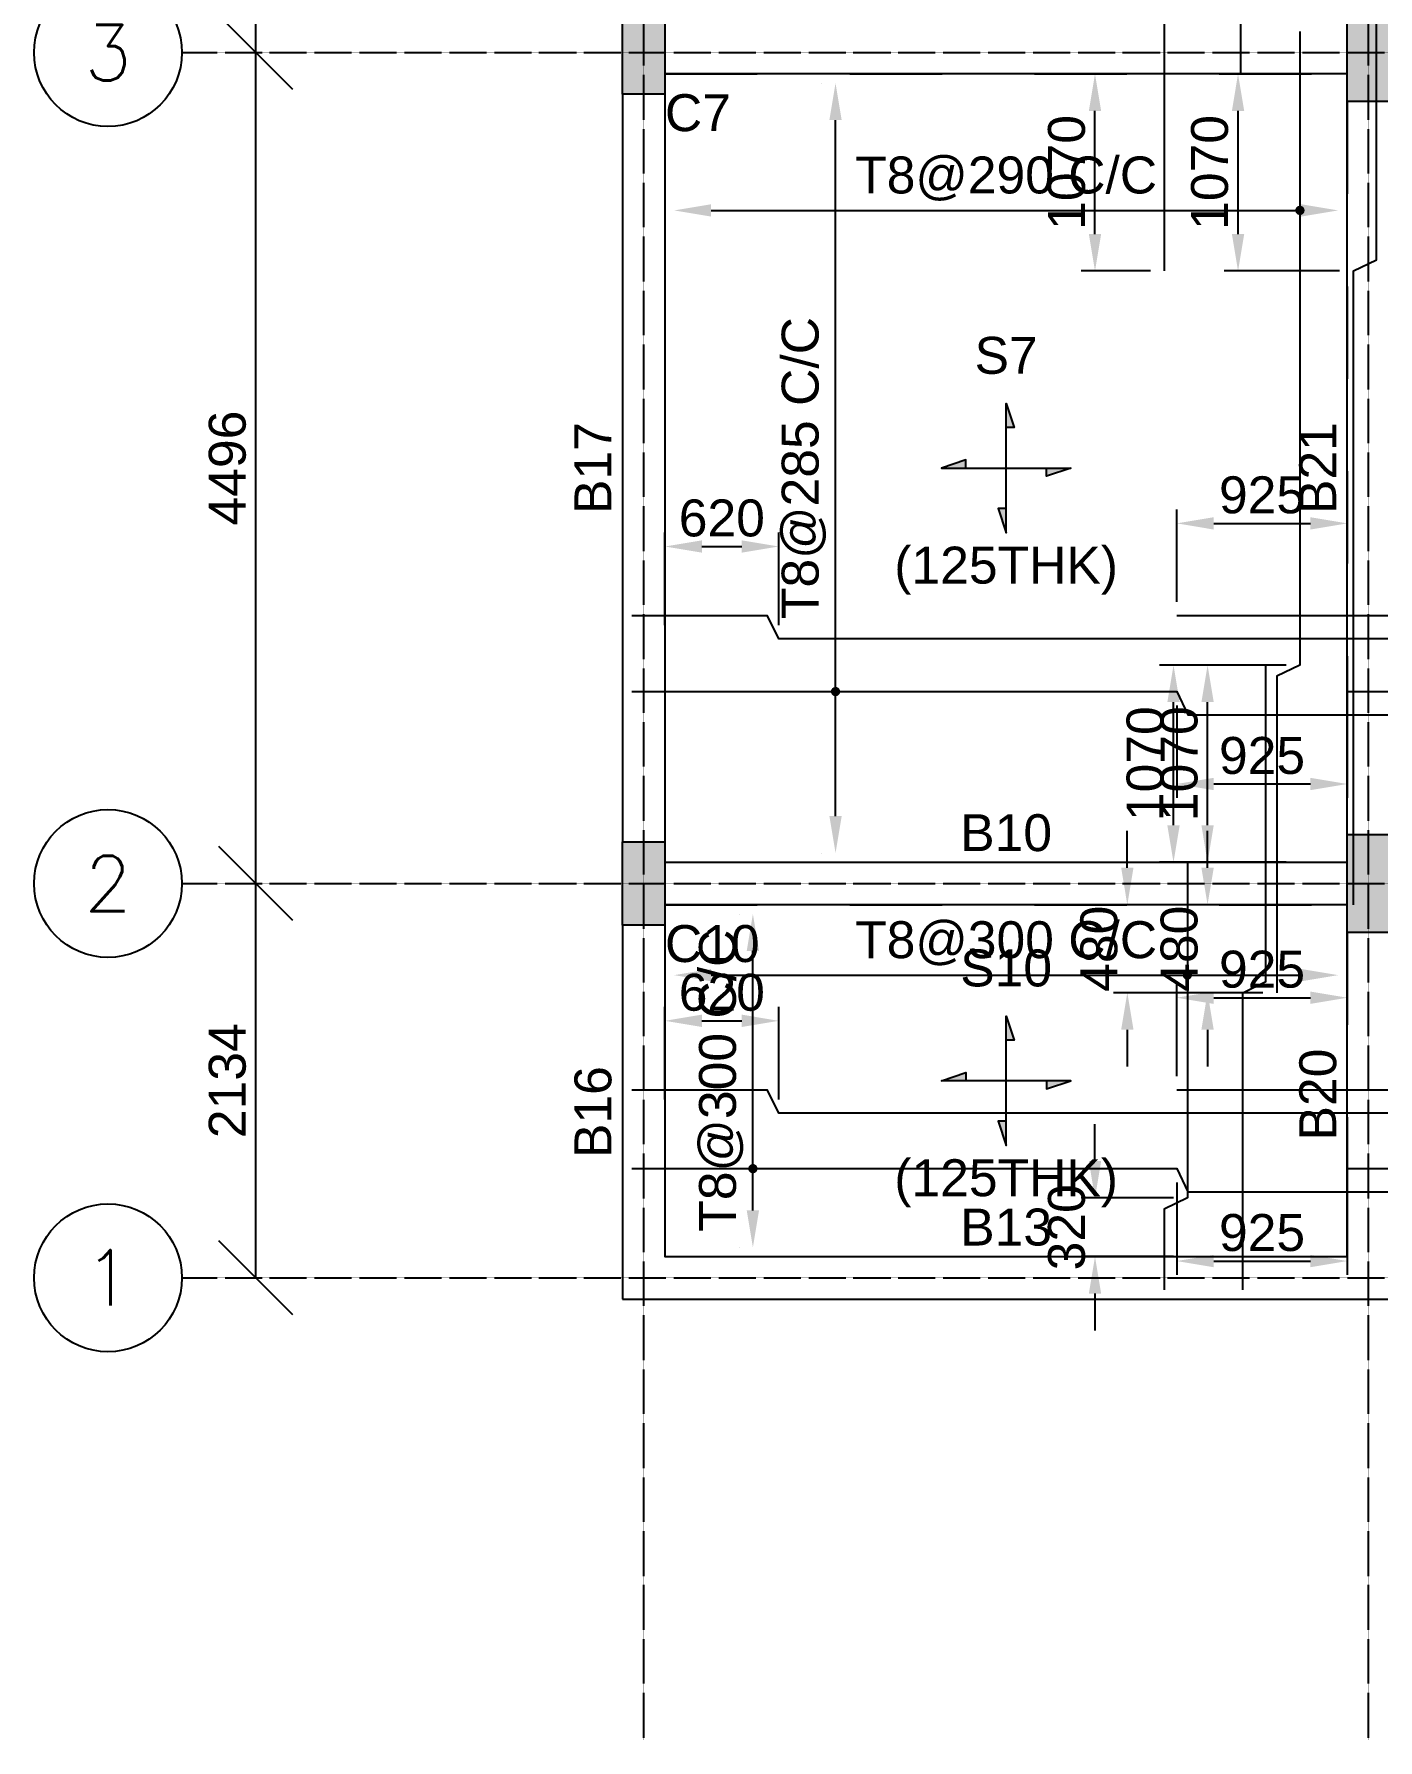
# Model space of a CAD drawing. Header units: inches. Extents: x -816171 to 9366335, y -450961 to 689132.
# Drawn here: x 7818320 to 7825594, y 257943 to 267173 of the extents above; entities that cross this region are included whole.
import ezdxf
from ezdxf.enums import TextEntityAlignment as Align

# ---------------------------------------------------------------- set-up
doc = ezdxf.new("R2010")
doc.units = ezdxf.units.IN
doc.header["$MEASUREMENT"] = 0
doc.linetypes.add('SCCenter', pattern=[1.2, 0.5, -0.3, 0.1, -0.3])
doc.linetypes.add('SCHidden', pattern=[1000, 500, -500])
for name, color, linetype in [('BarLabels', 31, 'Continuous'), ('Beam', 3, 'Continuous'), ('Beam Nos', 7, 'Continuous'), ('Column', 2, 'Continuous'), ('Column Nos', 7, 'Continuous'), ('Dimension', 31, 'Continuous'), ('Grid Line', 8, 'Continuous'), ('Plan Reinforcement', 4, 'Continuous'), ('Slab', 251, 'Continuous'), ('Slab Nos', 7, 'Continuous')]:
    doc.layers.add(name, color=color, linetype=linetype)
doc.styles.add('SC-BBS1', font='SansSerif')
doc.styles.add('SC-BBS2', font='SansSerif')
doc.styles.get("Standard").update_dxf_attribs({"font": 'txt.shx'})
doc.dimstyles.new('SCDim', dxfattribs={"dimtxt": 200, "dimasz": 200, "dimexe": 75, "dimexo": 75, "dimgap": 50, "dimtad": 1, "dimtoh": 1, "dimdec": 0, "dimzin": 0, "dimdsep": 46, "dimtxsty": 'SC-BBS2', "dimcen": 0.09, "dimclrd": 8, "dimclre": 8, "dimclrt": 31, "dimadec": 0, "dimazin": 0, "dimtfac": 1, "dimtdec": 0, "dimtix": 1, "dimtofl": 0, "dimtmove": 0, "dimatfit": 3, "dimfxl": 1, "dimtolj": 1, "dimtzin": 0, "dimarcsym": 0})
doc.dimstyles.new('SCGridlineDim', dxfattribs={"dimtxt": 200, "dimasz": 0.18, "dimexe": 75, "dimexo": 75, "dimgap": 50, "dimtad": 1, "dimtoh": 1, "dimdec": 0, "dimzin": 0, "dimdsep": 46, "dimtxsty": 'SC-BBS2', "dimtsz": 200, "dimcen": 0.09, "dimclrd": 8, "dimclre": 8, "dimclrt": 31, "dimadec": 0, "dimazin": 0, "dimtfac": 1, "dimtdec": 0, "dimtix": 1, "dimtofl": 0, "dimtmove": 0, "dimatfit": 3, "dimfxl": 1, "dimtolj": 1, "dimtzin": 0, "dimarcsym": 0})

# ---------------------------------------------------------------- blocks, each defined once
blk = doc.blocks.new('*D2854')
at = {"layer": 'DEFPOINTS', "color": 0, "transparency": 16777216}
for p in [(7824063, 266958.2), (7824438, 266958.2), (7824438, 265891.7)]:
    blk.add_point(p, dxfattribs=at)
at = {"layer": 'Dimension', "color": 8, "lineweight": -2, "transparency": 16777216}
for p, q in [((7824363, 266958.2), (7823988, 266958.2)), ((7824063, 266091.7), (7824063, 266758.2)), ((7824363, 265891.7), (7823988, 265891.7))]:
    blk.add_line(p, q, dxfattribs=at)
at = {"layer": 'Dimension', "color": 8, "transparency": 16777216}
for points in [[(7824029.7, 266758.2), (7824096.4, 266758.2), (7824063, 266958.2)], [(7824029.7, 266091.7), (7824096.4, 266091.7), (7824063, 265891.7)]]:
    blk.add_solid(points, dxfattribs=at)
at = {"layer": 'Dimension', "color": 31, "transparency": 16777216, "insert": (7823910, 266425), "char_height": 200, "attachment_point": 5, "rotation": 90, "style": 'SC-BBS2'}
blk.add_mtext('\\A1;1070', dxfattribs=at)
blk = doc.blocks.new('*D2908')
at = {"layer": 'DEFPOINTS', "color": 0, "transparency": 16777216}
for p in [(7824672.4, 263758.7), (7825172.4, 263758.7), (7825172.4, 262692.2)]:
    blk.add_point(p, dxfattribs=at)
at = {"layer": 'Dimension', "color": 8, "lineweight": -2, "transparency": 16777216}
for p, q in [((7825097.4, 263758.7), (7824597.4, 263758.7)), ((7824672.4, 262892.2), (7824672.4, 263558.7)), ((7825097.4, 262692.2), (7824597.4, 262692.2))]:
    blk.add_line(p, q, dxfattribs=at)
at = {"layer": 'Dimension', "color": 8, "transparency": 16777216}
for points in [[(7824639.1, 263558.7), (7824705.8, 263558.7), (7824672.4, 263758.7)], [(7824639.1, 262892.2), (7824705.8, 262892.2), (7824672.4, 262692.2)]]:
    blk.add_solid(points, dxfattribs=at)
at = {"layer": 'Dimension', "color": 31, "transparency": 16777216, "insert": (7824519.4, 263225.5), "char_height": 200, "attachment_point": 5, "rotation": 90, "style": 'SC-BBS2'}
blk.add_mtext('\\A1;1070', dxfattribs=at)
blk = doc.blocks.new('*D2909')
at = {"layer": 'DEFPOINTS', "color": 0, "transparency": 16777216}
for p in [(7824672.4, 262462.2), (7825047.4, 262462.2), (7825047.4, 261986.2)]:
    blk.add_point(p, dxfattribs=at)
at = {"layer": 'Dimension', "color": 8, "lineweight": -2, "transparency": 16777216}
for p, q in [((7824672.4, 262662.2), (7824672.4, 262862.2)), ((7824972.4, 262462.2), (7824597.4, 262462.2)), ((7824972.4, 261986.2), (7824597.4, 261986.2)), ((7824672.4, 261786.2), (7824672.4, 261586.2))]:
    blk.add_line(p, q, dxfattribs=at)
at = {"layer": 'Dimension', "color": 8, "transparency": 16777216}
for points in [[(7824639.1, 262662.2), (7824705.8, 262662.2), (7824672.4, 262462.2)], [(7824639.1, 261786.2), (7824705.8, 261786.2), (7824672.4, 261986.2)]]:
    blk.add_solid(points, dxfattribs=at)
at = {"layer": 'Dimension', "color": 31, "transparency": 16777216, "insert": (7824519.4, 262224.2), "char_height": 200, "attachment_point": 5, "rotation": 90, "style": 'SC-BBS2'}
blk.add_mtext('\\A1;480', dxfattribs=at)
blk = doc.blocks.new('*D2910')
at = {"layer": 'BarLabels', "color": 8, "lineweight": -2, "transparency": 16777216}
blk.add_line((7821985, 266219.4), (7825179, 266219.4), dxfattribs=at)
at = {"layer": 'BarLabels', "color": 8, "transparency": 16777216}
for points in [[(7821985, 266252.8), (7821985, 266186.1), (7821785, 266219.4)], [(7825179, 266252.8), (7825179, 266186.1), (7825379, 266219.4)]]:
    blk.add_solid(points, dxfattribs=at)
at = {"layer": 'DEFPOINTS', "color": 0, "transparency": 16777216}
for p in [(7821785, 266219.4), (7825379, 266219.4), (7825379, 266219.4)]:
    blk.add_point(p, dxfattribs=at)
at = {"layer": 'BarLabels', "color": 31, "transparency": 16777216, "insert": (7823582, 266391), "char_height": 200, "attachment_point": 5, "style": 'SC-BBS2'}
blk.add_mtext('\\A1;T8@290 C/C', dxfattribs=at)
blk = doc.blocks.new('*D2911')
at = {"layer": 'DEFPOINTS', "color": 0, "transparency": 16777216}
for p in [(7824837.4, 266958.2), (7825462.4, 266958.2), (7825462.4, 265891.7)]:
    blk.add_point(p, dxfattribs=at)
at = {"layer": 'Dimension', "color": 8, "lineweight": -2, "transparency": 16777216}
for p, q in [((7825387.4, 266958.2), (7824762.4, 266958.2)), ((7824837.4, 266091.7), (7824837.4, 266758.2)), ((7825387.4, 265891.7), (7824762.4, 265891.7))]:
    blk.add_line(p, q, dxfattribs=at)
at = {"layer": 'Dimension', "color": 8, "transparency": 16777216}
for points in [[(7824804.1, 266758.2), (7824870.8, 266758.2), (7824837.4, 266958.2)], [(7824804.1, 266091.7), (7824870.8, 266091.7), (7824837.4, 265891.7)]]:
    blk.add_solid(points, dxfattribs=at)
at = {"layer": 'Dimension', "color": 31, "transparency": 16777216, "insert": (7824684.4, 266425), "char_height": 200, "attachment_point": 5, "rotation": 90, "style": 'SC-BBS2'}
blk.add_mtext('\\A1;1070', dxfattribs=at)
blk = doc.blocks.new('*D2913')
at = {"layer": 'BarLabels', "color": 8, "lineweight": -2, "transparency": 16777216}
blk.add_line((7821985, 266219.4), (7825179, 266219.4), dxfattribs=at)
at = {"layer": 'BarLabels', "color": 8, "transparency": 16777216}
for points in [[(7821985, 266252.8), (7821985, 266186.1), (7821785, 266219.4)], [(7825179, 266252.8), (7825179, 266186.1), (7825379, 266219.4)]]:
    blk.add_solid(points, dxfattribs=at)
at = {"layer": 'DEFPOINTS', "color": 0, "transparency": 16777216}
for p in [(7821785, 266219.4), (7825379, 266219.4), (7825379, 266219.4)]:
    blk.add_point(p, dxfattribs=at)
at = {"layer": 'BarLabels', "color": 31, "transparency": 16777216, "insert": (7823582, 266391), "char_height": 200, "attachment_point": 5, "style": 'SC-BBS2'}
blk.add_mtext('\\A1;T8@290 C/C', dxfattribs=at)
blk = doc.blocks.new('*D2914')
at = {"layer": 'DEFPOINTS', "color": 0, "transparency": 16777216}
for p in [(7824505.5, 263615.7), (7825429, 263615.7), (7825429, 263115.7)]:
    blk.add_point(p, dxfattribs=at)
at = {"layer": 'Dimension', "color": 8, "lineweight": -2, "transparency": 16777216}
for p, q in [((7824505.5, 263540.7), (7824505.5, 263040.7)), ((7825429, 263540.7), (7825429, 263040.7)), ((7824705.5, 263115.7), (7825229, 263115.7))]:
    blk.add_line(p, q, dxfattribs=at)
at = {"layer": 'Dimension', "color": 8, "transparency": 16777216}
for points in [[(7824705.5, 263149.1), (7824705.5, 263082.4), (7824505.5, 263115.7)], [(7825229, 263149.1), (7825229, 263082.4), (7825429, 263115.7)]]:
    blk.add_solid(points, dxfattribs=at)
at = {"layer": 'Dimension', "color": 31, "transparency": 16777216, "insert": (7824967.3, 263268.7), "char_height": 200, "attachment_point": 5, "style": 'SC-BBS2'}
blk.add_mtext('\\A1;925', dxfattribs=at)
blk = doc.blocks.new('*D2916')
at = {"layer": 'BarLabels', "color": 8, "lineweight": -2, "transparency": 16777216}
for p, q in [((7822583.5, 266908.2), (7822583.5, 266908.2)), ((7822658.5, 262942.2), (7822658.5, 266708.2)), ((7822583.5, 262742.2), (7822583.5, 262742.2))]:
    blk.add_line(p, q, dxfattribs=at)
at = {"layer": 'BarLabels', "color": 8, "transparency": 16777216}
for points in [[(7822625.2, 266708.2), (7822691.8, 266708.2), (7822658.5, 266908.2)], [(7822625.2, 262942.2), (7822691.8, 262942.2), (7822658.5, 262742.2)]]:
    blk.add_solid(points, dxfattribs=at)
at = {"layer": 'DEFPOINTS', "color": 0, "transparency": 16777216}
for p in [(7822658.5, 266908.2), (7822658.5, 266908.2), (7822658.5, 262742.2)]:
    blk.add_point(p, dxfattribs=at)
at = {"layer": 'BarLabels', "color": 31, "transparency": 16777216, "insert": (7822487, 264825.2), "char_height": 200, "attachment_point": 5, "rotation": 90, "style": 'SC-BBS2'}
blk.add_mtext('\\A1;T8@285 C/C', dxfattribs=at)
blk = doc.blocks.new('*D2917')
at = {"layer": 'DEFPOINTS', "color": 0, "transparency": 16777216}
for p in [(7822350.7, 264400.7), (7821735, 263900.7), (7822350.7, 263900.7)]:
    blk.add_point(p, dxfattribs=at)
at = {"layer": 'Dimension', "color": 8, "lineweight": -2, "transparency": 16777216}
for p, q in [((7821735, 263975.7), (7821735, 264475.7)), ((7822350.7, 263975.7), (7822350.7, 264475.7)), ((7821935, 264400.7), (7822150.7, 264400.7))]:
    blk.add_line(p, q, dxfattribs=at)
at = {"layer": 'Dimension', "color": 8, "transparency": 16777216}
for points in [[(7821935, 264434.1), (7821935, 264367.4), (7821735, 264400.7)], [(7822150.7, 264434.1), (7822150.7, 264367.4), (7822350.7, 264400.7)]]:
    blk.add_solid(points, dxfattribs=at)
at = {"layer": 'Dimension', "color": 31, "transparency": 16777216, "insert": (7822042.9, 264553.9), "char_height": 200, "attachment_point": 5, "style": 'SC-BBS2'}
blk.add_mtext('\\A1;620', dxfattribs=at)
blk = doc.blocks.new('*D2918')
at = {"layer": 'BarLabels', "color": 8, "lineweight": -2, "transparency": 16777216}
for p, q in [((7822583.5, 266908.2), (7822583.5, 266908.2)), ((7822658.5, 262942.2), (7822658.5, 266708.2)), ((7822583.5, 262742.2), (7822583.5, 262742.2))]:
    blk.add_line(p, q, dxfattribs=at)
at = {"layer": 'BarLabels', "color": 8, "transparency": 16777216}
for points in [[(7822625.2, 266708.2), (7822691.8, 266708.2), (7822658.5, 266908.2)], [(7822625.2, 262942.2), (7822691.8, 262942.2), (7822658.5, 262742.2)]]:
    blk.add_solid(points, dxfattribs=at)
at = {"layer": 'DEFPOINTS', "color": 0, "transparency": 16777216}
for p in [(7822658.5, 266908.2), (7822658.5, 266908.2), (7822658.5, 262742.2)]:
    blk.add_point(p, dxfattribs=at)
at = {"layer": 'BarLabels', "color": 31, "transparency": 16777216, "insert": (7822487, 264825.2), "char_height": 200, "attachment_point": 5, "rotation": 90, "style": 'SC-BBS2'}
blk.add_mtext('\\A1;T8@285 C/C', dxfattribs=at)
blk = doc.blocks.new('*D2929')
at = {"layer": 'DEFPOINTS', "color": 0, "transparency": 16777216}
for p in [(7825429, 264526), (7824505.5, 264026), (7825429, 264026)]:
    blk.add_point(p, dxfattribs=at)
at = {"layer": 'Dimension', "color": 8, "lineweight": -2, "transparency": 16777216}
for p, q in [((7824505.5, 264101), (7824505.5, 264601)), ((7825429, 264101), (7825429, 264601)), ((7824705.5, 264526), (7825229, 264526))]:
    blk.add_line(p, q, dxfattribs=at)
at = {"layer": 'Dimension', "color": 8, "transparency": 16777216}
for points in [[(7824705.5, 264559.3), (7824705.5, 264492.6), (7824505.5, 264526)], [(7825229, 264559.3), (7825229, 264492.6), (7825429, 264526)]]:
    blk.add_solid(points, dxfattribs=at)
at = {"layer": 'Dimension', "color": 31, "transparency": 16777216, "insert": (7824967.3, 264679), "char_height": 200, "attachment_point": 5, "style": 'SC-BBS2'}
blk.add_mtext('\\A1;925', dxfattribs=at)
blk = doc.blocks.new('*D2937')
at = {"layer": 'DEFPOINTS', "color": 0, "transparency": 16777216}
for p in [(7824063, 260875.6), (7824563, 260875.6), (7824563, 260558.2)]:
    blk.add_point(p, dxfattribs=at)
at = {"layer": 'Dimension', "color": 8, "lineweight": -2, "transparency": 16777216}
for p, q in [((7824063, 261075.6), (7824063, 261275.6)), ((7824488, 260875.6), (7823988, 260875.6)), ((7824488, 260558.2), (7823988, 260558.2)), ((7824063, 260358.2), (7824063, 260158.2))]:
    blk.add_line(p, q, dxfattribs=at)
at = {"layer": 'Dimension', "color": 8, "transparency": 16777216}
for points in [[(7824029.7, 261075.6), (7824096.4, 261075.6), (7824063, 260875.6)], [(7824029.7, 260358.2), (7824096.4, 260358.2), (7824063, 260558.2)]]:
    blk.add_solid(points, dxfattribs=at)
at = {"layer": 'Dimension', "color": 31, "transparency": 16777216, "insert": (7823909.9, 260716.9), "char_height": 200, "attachment_point": 5, "rotation": 90, "style": 'SC-BBS2'}
blk.add_mtext('\\A1;320', dxfattribs=at)
blk = doc.blocks.new('*D2938')
at = {"layer": 'BarLabels', "color": 8, "lineweight": -2, "transparency": 16777216}
blk.add_line((7821985, 262081.4), (7825179, 262081.4), dxfattribs=at)
at = {"layer": 'BarLabels', "color": 8, "transparency": 16777216}
for points in [[(7821985, 262114.8), (7821985, 262048.1), (7821785, 262081.4)], [(7825179, 262114.8), (7825179, 262048.1), (7825379, 262081.4)]]:
    blk.add_solid(points, dxfattribs=at)
at = {"layer": 'DEFPOINTS', "color": 0, "transparency": 16777216}
for p in [(7821785, 262081.4), (7825379, 262081.4), (7825379, 262081.4)]:
    blk.add_point(p, dxfattribs=at)
at = {"layer": 'BarLabels', "color": 31, "transparency": 16777216, "insert": (7823582, 262253), "char_height": 200, "attachment_point": 5, "style": 'SC-BBS2'}
blk.add_mtext('\\A1;T8@300 C/C', dxfattribs=at)
blk = doc.blocks.new('*D2939')
at = {"layer": 'DEFPOINTS', "color": 0, "transparency": 16777216}
for p in [(7824238, 262462.2), (7824863, 262462.2), (7824863, 261986.2)]:
    blk.add_point(p, dxfattribs=at)
at = {"layer": 'Dimension', "color": 8, "lineweight": -2, "transparency": 16777216}
for p, q in [((7824238, 262662.2), (7824238, 262862.2)), ((7824788, 262462.2), (7824163, 262462.2)), ((7824788, 261986.2), (7824163, 261986.2)), ((7824238, 261786.2), (7824238, 261586.2))]:
    blk.add_line(p, q, dxfattribs=at)
at = {"layer": 'Dimension', "color": 8, "transparency": 16777216}
for points in [[(7824204.7, 262662.2), (7824271.4, 262662.2), (7824238, 262462.2)], [(7824204.7, 261786.2), (7824271.4, 261786.2), (7824238, 261986.2)]]:
    blk.add_solid(points, dxfattribs=at)
at = {"layer": 'Dimension', "color": 31, "transparency": 16777216, "insert": (7824085, 262224.2), "char_height": 200, "attachment_point": 5, "rotation": 90, "style": 'SC-BBS2'}
blk.add_mtext('\\A1;480', dxfattribs=at)
blk = doc.blocks.new('*D2940')
at = {"layer": 'DEFPOINTS', "color": 0, "transparency": 16777216}
for p in [(7824488, 263758.7), (7824988, 263758.7), (7824988, 262692.2)]:
    blk.add_point(p, dxfattribs=at)
at = {"layer": 'Dimension', "color": 8, "lineweight": -2, "transparency": 16777216}
for p, q in [((7824913, 263758.7), (7824413, 263758.7)), ((7824488, 262892.2), (7824488, 263558.7)), ((7824913, 262692.2), (7824413, 262692.2))]:
    blk.add_line(p, q, dxfattribs=at)
at = {"layer": 'Dimension', "color": 8, "transparency": 16777216}
for points in [[(7824454.7, 263558.7), (7824521.4, 263558.7), (7824488, 263758.7)], [(7824454.7, 262892.2), (7824521.4, 262892.2), (7824488, 262692.2)]]:
    blk.add_solid(points, dxfattribs=at)
at = {"layer": 'Dimension', "color": 31, "transparency": 16777216, "insert": (7824335, 263225.5), "char_height": 200, "attachment_point": 5, "rotation": 90, "style": 'SC-BBS2'}
blk.add_mtext('\\A1;1070', dxfattribs=at)
blk = doc.blocks.new('*D2941')
at = {"layer": 'BarLabels', "color": 8, "lineweight": -2, "transparency": 16777216}
blk.add_line((7821985, 262081.4), (7825179, 262081.4), dxfattribs=at)
at = {"layer": 'BarLabels', "color": 8, "transparency": 16777216}
for points in [[(7821985, 262114.8), (7821985, 262048.1), (7821785, 262081.4)], [(7825179, 262114.8), (7825179, 262048.1), (7825379, 262081.4)]]:
    blk.add_solid(points, dxfattribs=at)
at = {"layer": 'DEFPOINTS', "color": 0, "transparency": 16777216}
for p in [(7821785, 262081.4), (7825379, 262081.4), (7825379, 262081.4)]:
    blk.add_point(p, dxfattribs=at)
at = {"layer": 'BarLabels', "color": 31, "transparency": 16777216, "insert": (7823582, 262253), "char_height": 200, "attachment_point": 5, "style": 'SC-BBS2'}
blk.add_mtext('\\A1;T8@300 C/C', dxfattribs=at)
blk = doc.blocks.new('*D2942')
at = {"layer": 'DEFPOINTS', "color": 0, "transparency": 16777216}
for p in [(7824505.5, 261034.2), (7825429, 261034.2), (7825429, 260534.2)]:
    blk.add_point(p, dxfattribs=at)
at = {"layer": 'Dimension', "color": 8, "lineweight": -2, "transparency": 16777216}
for p, q in [((7824505.5, 260959.2), (7824505.5, 260459.2)), ((7825429, 260959.2), (7825429, 260459.2)), ((7824705.5, 260534.2), (7825229, 260534.2))]:
    blk.add_line(p, q, dxfattribs=at)
at = {"layer": 'Dimension', "color": 8, "transparency": 16777216}
for points in [[(7824705.5, 260567.6), (7824705.5, 260500.9), (7824505.5, 260534.2)], [(7825229, 260567.6), (7825229, 260500.9), (7825429, 260534.2)]]:
    blk.add_solid(points, dxfattribs=at)
at = {"layer": 'Dimension', "color": 31, "transparency": 16777216, "insert": (7824967.3, 260687.3), "char_height": 200, "attachment_point": 5, "style": 'SC-BBS2'}
blk.add_mtext('\\A1;925', dxfattribs=at)
blk = doc.blocks.new('*D2944')
at = {"layer": 'BarLabels', "color": 8, "lineweight": -2, "transparency": 16777216}
for p, q in [((7822136, 262412.2), (7822136, 262412.2)), ((7822211, 260808.2), (7822211, 262212.2)), ((7822136, 260608.2), (7822136, 260608.2))]:
    blk.add_line(p, q, dxfattribs=at)
at = {"layer": 'BarLabels', "color": 8, "transparency": 16777216}
for points in [[(7822177.7, 262212.2), (7822244.4, 262212.2), (7822211, 262412.2)], [(7822177.7, 260808.2), (7822244.4, 260808.2), (7822211, 260608.2)]]:
    blk.add_solid(points, dxfattribs=at)
at = {"layer": 'DEFPOINTS', "color": 0, "transparency": 16777216}
for p in [(7822211, 262412.2), (7822211, 262412.2), (7822211, 260608.2)]:
    blk.add_point(p, dxfattribs=at)
at = {"layer": 'BarLabels', "color": 31, "transparency": 16777216, "insert": (7822039.5, 261510.2), "char_height": 200, "attachment_point": 5, "rotation": 90, "style": 'SC-BBS2'}
blk.add_mtext('\\A1;T8@300 C/C', dxfattribs=at)
blk = doc.blocks.new('*D2945')
at = {"layer": 'DEFPOINTS', "color": 0, "transparency": 16777216}
for p in [(7822350.7, 261834.2), (7821735, 261334.2), (7822350.7, 261334.2)]:
    blk.add_point(p, dxfattribs=at)
at = {"layer": 'Dimension', "color": 8, "lineweight": -2, "transparency": 16777216}
for p, q in [((7821735, 261409.2), (7821735, 261909.2)), ((7822350.7, 261409.2), (7822350.7, 261909.2)), ((7821935, 261834.2), (7822150.7, 261834.2))]:
    blk.add_line(p, q, dxfattribs=at)
at = {"layer": 'Dimension', "color": 8, "transparency": 16777216}
for points in [[(7821935, 261867.6), (7821935, 261800.9), (7821735, 261834.2)], [(7822150.7, 261867.6), (7822150.7, 261800.9), (7822350.7, 261834.2)]]:
    blk.add_solid(points, dxfattribs=at)
at = {"layer": 'Dimension', "color": 31, "transparency": 16777216, "insert": (7822042.9, 261987.4), "char_height": 200, "attachment_point": 5, "style": 'SC-BBS2'}
blk.add_mtext('\\A1;620', dxfattribs=at)
blk = doc.blocks.new('*D2946')
at = {"layer": 'BarLabels', "color": 8, "lineweight": -2, "transparency": 16777216}
for p, q in [((7822136, 262412.2), (7822136, 262412.2)), ((7822211, 260808.2), (7822211, 262212.2)), ((7822136, 260608.2), (7822136, 260608.2))]:
    blk.add_line(p, q, dxfattribs=at)
at = {"layer": 'BarLabels', "color": 8, "transparency": 16777216}
for points in [[(7822177.7, 262212.2), (7822244.4, 262212.2), (7822211, 262412.2)], [(7822177.7, 260808.2), (7822244.4, 260808.2), (7822211, 260608.2)]]:
    blk.add_solid(points, dxfattribs=at)
at = {"layer": 'DEFPOINTS', "color": 0, "transparency": 16777216}
for p in [(7822211, 262412.2), (7822211, 262412.2), (7822211, 260608.2)]:
    blk.add_point(p, dxfattribs=at)
at = {"layer": 'BarLabels', "color": 31, "transparency": 16777216, "insert": (7822039.5, 261510.2), "char_height": 200, "attachment_point": 5, "rotation": 90, "style": 'SC-BBS2'}
blk.add_mtext('\\A1;T8@300 C/C', dxfattribs=at)
blk = doc.blocks.new('*D2889')
at = {"layer": 'DEFPOINTS', "color": 0, "transparency": 16777216}
for p in [(7825429, 261959.2), (7824505.5, 261459.2), (7825429, 261459.2)]:
    blk.add_point(p, dxfattribs=at)
at = {"layer": 'Dimension', "color": 8, "lineweight": -2, "transparency": 16777216}
for p, q in [((7824505.5, 261534.2), (7824505.5, 262034.2)), ((7824705.5, 261959.2), (7825229, 261959.2)), ((7825429, 261534.2), (7825429, 262034.2))]:
    blk.add_line(p, q, dxfattribs=at)
at = {"layer": 'Dimension', "color": 8, "transparency": 16777216}
for points in [[(7824705.5, 261992.6), (7824705.5, 261925.9), (7824505.5, 261959.2)], [(7825229, 261992.6), (7825229, 261925.9), (7825429, 261959.2)]]:
    blk.add_solid(points, dxfattribs=at)
at = {"layer": 'Dimension', "color": 31, "transparency": 16777216, "insert": (7824967.3, 262112.3), "char_height": 200, "attachment_point": 5, "style": 'SC-BBS2'}
blk.add_mtext('\\A1;925', dxfattribs=at)
blk = doc.blocks.new('*D2901')
at = {"layer": 'DEFPOINTS', "color": 0, "transparency": 16777216}
for p in [(7819520, 262577.2), (7819520, 262577.2), (7819520, 260443.2)]:
    blk.add_point(p, dxfattribs=at)
at = {"layer": 'Grid Line', "color": 8, "lineweight": -2, "transparency": 16777216}
for p, q in [((7819720, 262377.2), (7819320, 262777.2)), ((7819520, 260443.2), (7819520, 262577.2)), ((7819720, 260243.2), (7819320, 260643.2))]:
    blk.add_line(p, q, dxfattribs=at)
at = {"layer": 'Grid Line', "color": 31, "transparency": 16777216, "insert": (7819366.9, 261510.2), "char_height": 200, "attachment_point": 5, "rotation": 90, "style": 'SC-BBS2'}
blk.add_mtext('\\A1;2134', dxfattribs=at)
blk = doc.blocks.new('*D2902')
at = {"layer": 'DEFPOINTS', "color": 0, "transparency": 16777216}
for p in [(7819520, 267073.2), (7819520, 267073.2), (7819520, 262577.2)]:
    blk.add_point(p, dxfattribs=at)
at = {"layer": 'Grid Line', "color": 8, "lineweight": -2, "transparency": 16777216}
for p, q in [((7819720, 266873.2), (7819320, 267273.2)), ((7819520, 262577.2), (7819520, 267073.2)), ((7819720, 262377.2), (7819320, 262777.2))]:
    blk.add_line(p, q, dxfattribs=at)
at = {"layer": 'Grid Line', "color": 31, "transparency": 16777216, "insert": (7819366.9, 264825.2), "char_height": 200, "attachment_point": 5, "rotation": 90, "style": 'SC-BBS2'}
blk.add_mtext('\\A1;4496', dxfattribs=at)
blk = doc.blocks.new('*D2903')
at = {"layer": 'DEFPOINTS', "color": 0, "transparency": 16777216}
for p in [(7819520, 272140.2), (7819520, 272140.2), (7819520, 267073.2)]:
    blk.add_point(p, dxfattribs=at)
at = {"layer": 'Grid Line', "color": 8, "lineweight": -2, "transparency": 16777216}
for p, q in [((7819720, 271940.2), (7819320, 272340.2)), ((7819520, 267073.2), (7819520, 272140.2)), ((7819720, 266873.2), (7819320, 267273.2))]:
    blk.add_line(p, q, dxfattribs=at)
at = {"layer": 'Grid Line', "color": 31, "transparency": 16777216, "insert": (7819366.9, 269606.7), "char_height": 200, "attachment_point": 5, "rotation": 90, "style": 'SC-BBS2'}
blk.add_mtext('\\A1;5067', dxfattribs=at)

msp = doc.modelspace()

# ---------------------------------------------------------------- hatches: boundary and pattern name
at = {"layer": 'Column'}
for points in [[(7825659.01713, 266808.2361), (7825429.01713, 266808.2361), (7825429.01713, 267338.2361), (7825659.01713, 267338.2361)], [(7821735.01713, 266848.2361), (7821505.01713, 266848.2361), (7821505.01713, 267298.2361), (7821735.01713, 267298.2361)], [(7821735.01713, 262352.2361), (7821505.01713, 262352.2361), (7821505.01713, 262802.2361), (7821735.01713, 262802.2361)], [(7825659.01713, 262312.2361), (7825429.01713, 262312.2361), (7825429.01713, 262842.2361), (7825659.01713, 262842.2361)]]:
    msp.add_hatch(color=256, dxfattribs=at).paths.add_polyline_path(points, flags=0)
at = {"layer": 'Slab Nos'}
for points in [[(7823582.01713, 265175.2361), (7823625.76713, 265043.9861), (7823582.01713, 265043.9861)], [(7823363.26713, 264825.2361), (7823363.26713, 264868.9861), (7823232.01713, 264825.2361)], [(7823932.01713, 264825.2361), (7823800.76713, 264781.4861), (7823800.76713, 264825.2361)], [(7823582.01713, 264606.4861), (7823538.26713, 264606.4861), (7823582.01713, 264475.2361)], [(7823582.02781, 261860.2361), (7823625.77381, 261728.98477), (7823582.02381, 261728.9861)], [(7823232.01713, 261510.24678), (7823363.26847, 261553.99278), (7823363.26713, 261510.24278)], [(7823800.76713, 261510.22943), (7823800.7658, 261466.47943), (7823932.01713, 261510.22542)], [(7823582.01046, 261291.4861), (7823538.26046, 261291.48744), (7823582.00645, 261160.2361)]]:
    msp.add_hatch(color=256, dxfattribs=at).paths.add_polyline_path(points, flags=0)

# ---------------------------------------------------------------- linework, layer by layer
at = {"layer": 'BarLabels', "color": 8, "const_width": 25}
for points in [[(7825159.94573, 266219.4461, 1), (7825184.94573, 266219.4461, 1)], [(7825159.94573, 266219.4461, 1), (7825184.94573, 266219.4461, 1)], [(7822646.00713, 263615.7286, 1), (7822671.00713, 263615.7286, 1)], [(7822646.00713, 263615.7286, 1), (7822671.00713, 263615.7286, 1)], [(7824550.51713, 262081.4361, 1), (7824575.51713, 262081.4361, 1)], [(7824550.51713, 262081.4361, 1), (7824575.51713, 262081.4361, 1)], [(7822198.51713, 261034.2361, 1), (7822223.51713, 261034.2361, 1)], [(7822198.51713, 261034.2361, 1), (7822223.51713, 261034.2361, 1)]]:
    msp.add_lwpolyline(points, format="xyb", close=True, dxfattribs=at)
at = {"layer": 'Beam', "linetype": 'SCHidden'}
for p, q in [((7821735.01713, 266958.2361), (7825429.01713, 266958.2361)), ((7821735.01713, 266848.2361), (7821735.01713, 262802.2361)), ((7825429.01713, 266808.2361), (7825429.01713, 262842.2361)), ((7821735.01713, 262692.2361), (7825429.01713, 262692.2361)), ((7821735.01713, 262462.2361), (7825429.01713, 262462.2361)), ((7821735.01713, 262352.2361), (7821735.01713, 260558.2361)), ((7825429.01713, 262312.2361), (7825429.01713, 260558.2361)), ((7821735.01713, 260558.2361), (7825429.01713, 260558.2361))]:
    msp.add_line(p, q, dxfattribs=at)
at = {"layer": 'Beam'}
for p, q in [((7821505.01713, 266848.2361), (7821505.01713, 262802.2361)), ((7821505.01713, 262352.2361), (7821505.01713, 260328.2361)), ((7821505.01713, 260328.2361), (7825659.01713, 260328.2361))]:
    msp.add_line(p, q, dxfattribs=at)
at = {"layer": 'Column'}
for points in [[(7825659.01713, 266808.2361), (7825429.01713, 266808.2361), (7825429.01713, 267338.2361), (7825659.01713, 267338.2361)], [(7821735.01713, 266848.2361), (7821505.01713, 266848.2361), (7821505.01713, 267298.2361), (7821735.01713, 267298.2361)], [(7821735.01713, 262352.2361), (7821505.01713, 262352.2361), (7821505.01713, 262802.2361), (7821735.01713, 262802.2361)], [(7825659.01713, 262312.2361), (7825429.01713, 262312.2361), (7825429.01713, 262842.2361), (7825659.01713, 262842.2361)]]:
    msp.add_lwpolyline(points, close=True, dxfattribs=at)
at = {"layer": 'Grid Line', "linetype": 'SCCenter'}
for p, q in [((7821620.01713, 257943.2361), (7821620.01713, 279631.2361)), ((7825544.01713, 257943.2361), (7825544.01713, 279631.2361)), ((7819120.01713, 267073.2361), (7833341.01713, 267073.2361)), ((7819120.01713, 262577.2361), (7833341.01713, 262577.2361)), ((7819120.01713, 260443.2361), (7833341.01713, 260443.2361))]:
    msp.add_line(p, q, dxfattribs=at)
at = {"layer": 'Grid Line'}
for centre in [(7818720.01713, 267073.2361), (7818720.01713, 262577.2361), (7818720.01713, 260443.2361)]:
    msp.add_circle(centre, 400, dxfattribs=at)
at = {"layer": 'Plan Reinforcement'}
for points in [[(7824853.01713, 266958.2361), (7824853.01713, 270815.9861), (7824978.01713, 270875.9861), (7824978.01713, 273445.4861)], [(7824563.01713, 272255.2361), (7824563.01713, 268397.4861), (7824438.01713, 268337.4861), (7824438.01713, 265891.7361)], [(7825462.44573, 262462.2361), (7825462.44573, 265891.7361), (7825587.44573, 265951.7361), (7825587.44573, 268397.4861)], [(7825172.44573, 267188.2361), (7825172.44573, 263758.7361), (7825047.44573, 263698.7361), (7825047.44573, 261986.2361)], [(7825659.01713, 263900.7286), (7822350.6838, 263900.7286), (7822290.6838, 264025.7286), (7821555.01713, 264025.7286)], [(7829584.01713, 263900.9786), (7826582.76713, 263900.9786), (7826522.76713, 264025.9786), (7824505.51713, 264025.9786)], [(7824863.01713, 260378.2361), (7824863.01713, 261986.2361), (7824988.01713, 262046.2361), (7824988.01713, 263758.7361)], [(7821555.01713, 263615.7286), (7824505.51713, 263615.7286), (7824565.51713, 263490.7286), (7826582.76713, 263490.7286)], [(7825429.01713, 263615.9786), (7828430.26713, 263615.9786), (7828490.26713, 263490.9786), (7829869.51713, 263490.9786)], [(7824563.01713, 262692.2361), (7824563.01713, 260875.56943), (7824438.01713, 260815.56943), (7824438.01713, 260378.2361)], [(7825659.01713, 261334.2361), (7822350.6838, 261334.2361), (7822290.6838, 261459.2361), (7821555.01713, 261459.2361)], [(7829584.01713, 261334.2361), (7826582.76713, 261334.2361), (7826522.76713, 261459.2361), (7824505.51713, 261459.2361)], [(7821555.01713, 261034.2361), (7824505.51713, 261034.2361), (7824565.51713, 260909.2361), (7826582.76713, 260909.2361)], [(7825429.01713, 261034.2361), (7828430.26713, 261034.2361), (7828490.26713, 260909.2361), (7829869.51713, 260909.2361)]]:
    msp.add_lwpolyline(points, dxfattribs=at)
at = {"layer": 'Slab'}
for points in [[(7825429.01713, 262692.2361), (7825429.01713, 262842.2361), (7825429.01713, 266808.2361), (7825429.01713, 266958.2361), (7821735.01713, 266958.2361), (7821735.01713, 266848.2361), (7821735.01713, 262802.2361), (7821735.01713, 262692.2361)], [(7825429.01713, 260558.2361), (7825429.01713, 262312.2361), (7825429.01713, 262462.2361), (7821735.01713, 262462.2361), (7821735.01713, 262352.2361), (7821735.01713, 260558.2361)]]:
    msp.add_lwpolyline(points, close=True, dxfattribs=at)
at = {"layer": 'Slab Nos'}
for points in [[(7823582.01713, 264606.4861), (7823538.26713, 264606.4861), (7823582.01713, 264475.2361), (7823582.01713, 265175.2361), (7823625.76713, 265043.9861), (7823582.01713, 265043.9861)], [(7823363.26713, 264825.2361), (7823363.26713, 264868.9861), (7823232.01713, 264825.2361), (7823932.01713, 264825.2361), (7823800.76713, 264781.4861), (7823800.76713, 264825.2361)], [(7823582.01046, 261291.4861), (7823538.26046, 261291.48744), (7823582.00645, 261160.2361), (7823582.02781, 261860.2361), (7823625.77381, 261728.98477), (7823582.02381, 261728.9861)], [(7823800.76713, 261510.22943), (7823800.7658, 261466.47943), (7823932.01713, 261510.22542), (7823232.01713, 261510.24678), (7823363.26847, 261553.99278), (7823363.26713, 261510.24278)]]:
    msp.add_lwpolyline(points, dxfattribs=at)

# ---------------------------------------------------------------- texts
at = {"layer": 'Beam Nos', "style": 'SC-BBS1'}
for s, p in [('B17', (7821505.01713, 264825.2361)), ('B21', (7825429.01713, 264825.2361)), ('B20', (7825429.01713, 261435.2361)), ('B16', (7821505.01713, 261340.2361))]:
    msp.add_text(s, height=200, rotation=90, dxfattribs=at).set_placement(p, align=Align.BOTTOM_CENTER)
for s, p in [('B10', (7823582.01713, 262692.2361)), ('B13', (7823582.01713, 260558.2361))]:
    msp.add_text(s, height=200, dxfattribs=at).set_placement(p, align=Align.BOTTOM_CENTER)
at = {"layer": 'Column Nos', "style": 'SC-BBS2'}
for s, p in [('C7', (7821735.01713, 266848.2361)), ('C10', (7821735.01713, 262352.2361))]:
    msp.add_text(s, height=200, dxfattribs=at).set_placement(p, align=Align.TOP_LEFT)
at = {"layer": 'Grid Line'}
for s, p in [('3', (7818720.01713, 267073.2361)), ('2', (7818720.01713, 262577.2361)), ('1', (7818720.01713, 260443.2361))]:
    msp.add_text(s, height=300, dxfattribs=at).set_placement(p, align=Align.MIDDLE)
at = {"layer": 'Slab Nos', "style": 'SC-BBS2'}
for s, p in [('S7', (7823582.01713, 265275.2361)), ('S10', (7823582.01713, 261960.2361))]:
    msp.add_text(s, height=200, dxfattribs=at).set_placement(p, align=Align.BOTTOM_CENTER)
for p in [(7823582.01713, 264275.2361), (7823582.01713, 260960.2361)]:
    msp.add_text('(125THK)', height=200, dxfattribs=at).set_placement(p, align=Align.MIDDLE)

# ---------------------------------------------------------------- dimensions: what is measured, and where the dimension line sits
at = {"layer": 'BarLabels'}
for base, p1, p2, angle, text, picture, middle in [((7822658.50713, 266908.2361), (7822658.50713, 262742.2361), (7822658.50713, 266908.2361), 90, 'T8@285 C/C', '*D2916', (7822658.50713, 264825.2361)), ((7822658.50713, 266908.2361), (7822658.50713, 262742.2361), (7822658.50713, 266908.2361), 90, 'T8@285 C/C', '*D2918', (7822658.50713, 264825.2361)), ((7825379.01713, 266219.4461), (7821785.01713, 266219.4461), (7825379.01713, 266219.4461), 0, 'T8@290 C/C', '*D2910', (7823582.01713, 266219.4461)), ((7825379.01713, 266219.4461), (7821785.01713, 266219.4461), (7825379.01713, 266219.4461), 0, 'T8@290 C/C', '*D2913', (7823582.01713, 266219.4461)), ((7825379.01713, 262081.4361), (7821785.01713, 262081.4361), (7825379.01713, 262081.4361), 0, 'T8@300 C/C', '*D2938', (7823582.01713, 262081.4361)), ((7825379.01713, 262081.4361), (7821785.01713, 262081.4361), (7825379.01713, 262081.4361), 0, 'T8@300 C/C', '*D2941', (7823582.01713, 262081.4361)), ((7822211.01713, 262412.2361), (7822211.01713, 260608.2361), (7822211.01713, 262412.2361), 90, 'T8@300 C/C', '*D2944', (7822211.01713, 261510.2361)), ((7822211.01713, 262412.2361), (7822211.01713, 260608.2361), (7822211.01713, 262412.2361), 90, 'T8@300 C/C', '*D2946', (7822211.01713, 261510.2361))]:
    dim = msp.add_linear_dim(base=base, p1=p1, p2=p2, angle=angle, text=text, dimstyle='SCDim', override={"dimjust": 0}, dxfattribs=at)
    dim.commit()
    dim.dimension.update_dxf_attribs({"geometry": picture, "text_midpoint": middle, "dimtype": 161})
at = {"layer": 'Dimension'}
for base, p1, p2, angle, text, picture, middle in [((7824063.01713, 266958.2361), (7824438.01713, 265891.7361), (7824438.01713, 266958.2361), 90, '1070', '*D2854', (7824063.01713, 266424.9861)), ((7824837.44573, 266958.2361), (7825462.44573, 265891.7361), (7825462.44573, 266958.2361), 90, '1070', '*D2911', (7824837.44573, 266424.9861)), ((7825429.01713, 264525.9786), (7824505.51713, 264025.9786), (7825429.01713, 264025.9786), 0, '925', '*D2929', (7824967.26713, 264525.9786)), ((7822350.68383, 264400.7286), (7821735.01713, 263900.7286), (7822350.68383, 263900.7286), 0, '620', '*D2917', (7822042.85047, 264400.7286)), ((7824488.01713, 263758.7361), (7824988.01713, 262692.2361), (7824988.01713, 263758.7361), 90, '1070', '*D2940', (7824488.01713, 263225.4861)), ((7824672.44573, 263758.7361), (7825172.44573, 262692.2361), (7825172.44573, 263758.7361), 90, '1070', '*D2908', (7824672.44573, 263225.4861)), ((7825429.01713, 263115.7286), (7824505.51713, 263615.7286), (7825429.01713, 263615.7286), 0, '925', '*D2914', (7824967.26713, 263115.7286)), ((7824238.01713, 262462.2361), (7824863.01713, 261986.2361), (7824863.01713, 262462.2361), 90, '480', '*D2939', (7824238.01713, 262224.2361)), ((7824672.44573, 262462.2361), (7825047.44573, 261986.2361), (7825047.44573, 262462.2361), 90, '480', '*D2909', (7824672.44573, 262224.2361)), ((7825429.01713, 261959.2361), (7824505.51713, 261459.2361), (7825429.01713, 261459.2361), 0, '925', '*D2889', (7824967.26713, 261959.2361)), ((7822350.68383, 261834.2361), (7821735.01713, 261334.2361), (7822350.68383, 261334.2361), 0, '620', '*D2945', (7822042.85047, 261834.2361)), ((7824063.01713, 260875.5694), (7824563.01713, 260558.2361), (7824563.01713, 260875.5694), 90, '320', '*D2937', (7824063.01713, 260716.90275)), ((7825429.01713, 260534.2361), (7824505.51713, 261034.2361), (7825429.01713, 261034.2361), 0, '925', '*D2942', (7824967.26713, 260534.2361))]:
    dim = msp.add_linear_dim(base=base, p1=p1, p2=p2, angle=angle, text=text, dimstyle='SCDim', override={"dimjust": 0}, dxfattribs=at)
    dim.commit()
    dim.dimension.update_dxf_attribs({"geometry": picture, "text_midpoint": middle, "dimtype": 161})
at = {"layer": 'Grid Line'}
for p1, p2, text, picture, middle in [((7819520.01713, 267073.2361), (7819520.01713, 272140.2361), '5067', '*D2903', (7819366.86213, 269606.7361)), ((7819520.01713, 262577.2361), (7819520.01713, 267073.2361), '4496', '*D2902', (7819366.86213, 264825.2361)), ((7819520.01713, 260443.2361), (7819520.01713, 262577.2361), '2134', '*D2901', (7819366.86213, 261510.2361))]:
    dim = msp.add_aligned_dim(p1=p1, p2=p2, distance=0, text=text, dimstyle='SCGridlineDim', dxfattribs=at)
    dim.commit()
    dim.dimension.update_dxf_attribs({"geometry": picture, "text_midpoint": middle})

doc.saveas('drawing.dxf')
